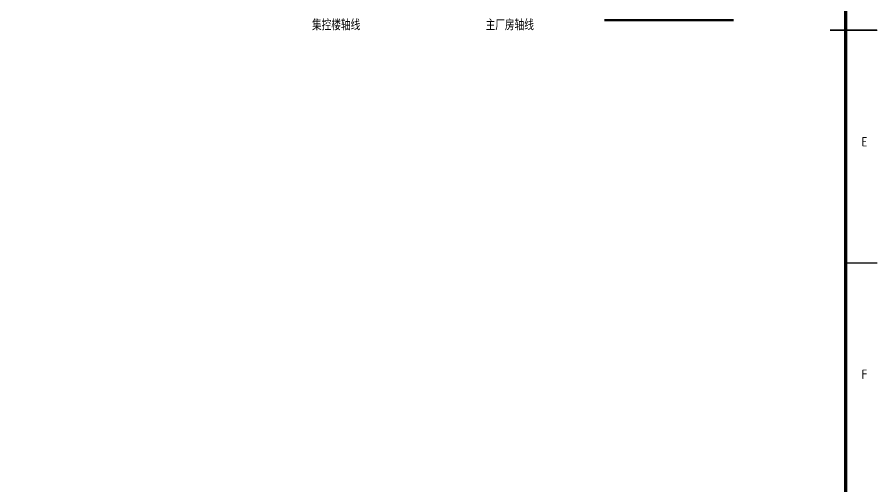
# Model space of a CAD drawing. Extents: x -59142 to 322364, y -122476 to 91021.
# Drawn here: x -1939 to 25536, y -107300 to -92335 of the extents above; entities that cross this region are included whole.
import ezdxf
from ezdxf.enums import TextEntityAlignment as Align

# ---------------------------------------------------------------- set-up
doc = ezdxf.new("R2010")
doc.units = 0
doc.header["$LTSCALE"] = 1000
doc.header["$MEASUREMENT"] = 0
doc.layers.add('AXIS', color=3, linetype='Continuous')
doc.layers.add('DIM_SYMB', color=3, linetype='Continuous')
doc.styles.add('HZTXT', font='geditxt.shx', dxfattribs={"width": 0.8, "bigfont": 'hztxt1.shx'})
doc.styles.get("Standard").update_dxf_attribs({"font": 'gbenor.shx', "bigfont": 'gbcbig.shx'})
doc.styles.add('TK', font='GEDITXT.SHX', dxfattribs={"width": 0.85, "height": 3.5, "bigfont": 'DXT.SHX'})

# ---------------------------------------------------------------- blocks, each defined once
blk = doc.blocks.new('GEDI_WK_A1')
at = {"color": 3}
for p, q in [((831, 297), (841, 297)), ((831, 222.75), (841, 222.75))]:
    blk.add_line(p, q, dxfattribs=at)
for points, const_width in [([(0, 0), (841, 0), (841, 594), (0, 594)], 0.1), ([(25, 10), (831, 10), (831, 584), (25, 584)], 1)]:
    blk.add_lwpolyline(points, close=True, dxfattribs=dict(at, const_width=const_width))
at = {"color": 3, "const_width": 0.5}
blk.add_lwpolyline([(826, 297), (841, 297)], dxfattribs=at)
at = {"color": 3}
for s, p in [('E', (837, 259.88)), ('F', (837, 185.62))]:
    blk.add_text(s, height=3, dxfattribs=at).set_placement(p, align=Align.CENTER)
blk = doc.blocks.new('A$C67E35CD0')
blk.add_blockref('GEDI_WK_A1', (0, 0))
at = {"style": 'TK', "width": 0.85}
for tag, height, p in [('PROJECTNAME', 4.75, (776, 44)), ('PHASE', 4, (818, 44)), ('DRAWINGNAME', 4.75, (786, 31))]:
    blk.add_attdef(tag, text='', height=height, dxfattribs=at).set_placement(p, align=Align.MIDDLE_CENTER)
for tag, p, height in [('APPROVE', (663, 32.75), 3.5), ('DESIGN', (708, 32.75), 3.5), ('REVIEW1', (663, 25.75), 3.5), ('DRAW', (708, 25.75), 3.5), ('REVIEW2', (663, 18.75), 3.5), ('PROPORTION', (708, 18.75), 3.5), ('DRAWINGNUMBER', (758, 18.5), 4), ('CHECK', (663, 11.75), 3.5), ('DATE', (708, 11.75), 3.5), ('VERSION', (824, 11.75), 3.5)]:
    blk.add_attdef(tag, p, '', height=height, dxfattribs=at)
blk = doc.blocks.new('afefqwer')
at = {"xscale": 100, "yscale": 100, "zscale": 100}
blk.add_blockref('A$C67E35CD0', (-84100, 0), dxfattribs=at)

msp = doc.modelspace()

# ---------------------------------------------------------------- linework, layer by layer
at = {"layer": 'DIM_SYMB', "const_width": 70}
msp.add_lwpolyline([(16806.9, -92427.5), (20935.5, -92427.5)], dxfattribs=at)

# ---------------------------------------------------------------- block references
msp.add_blockref('afefqwer', (25511.5, -122451))

# ---------------------------------------------------------------- texts
at = {"layer": 'AXIS', "style": 'HZTXT', "width": 0.8}
for s, p in [('集控楼轴线', (7473, -92754.5)), ('主厂房轴线', (13016.5, -92754.5))]:
    msp.add_text(s, height=350, dxfattribs=at).set_placement(p)

doc.saveas('drawing.dxf')
